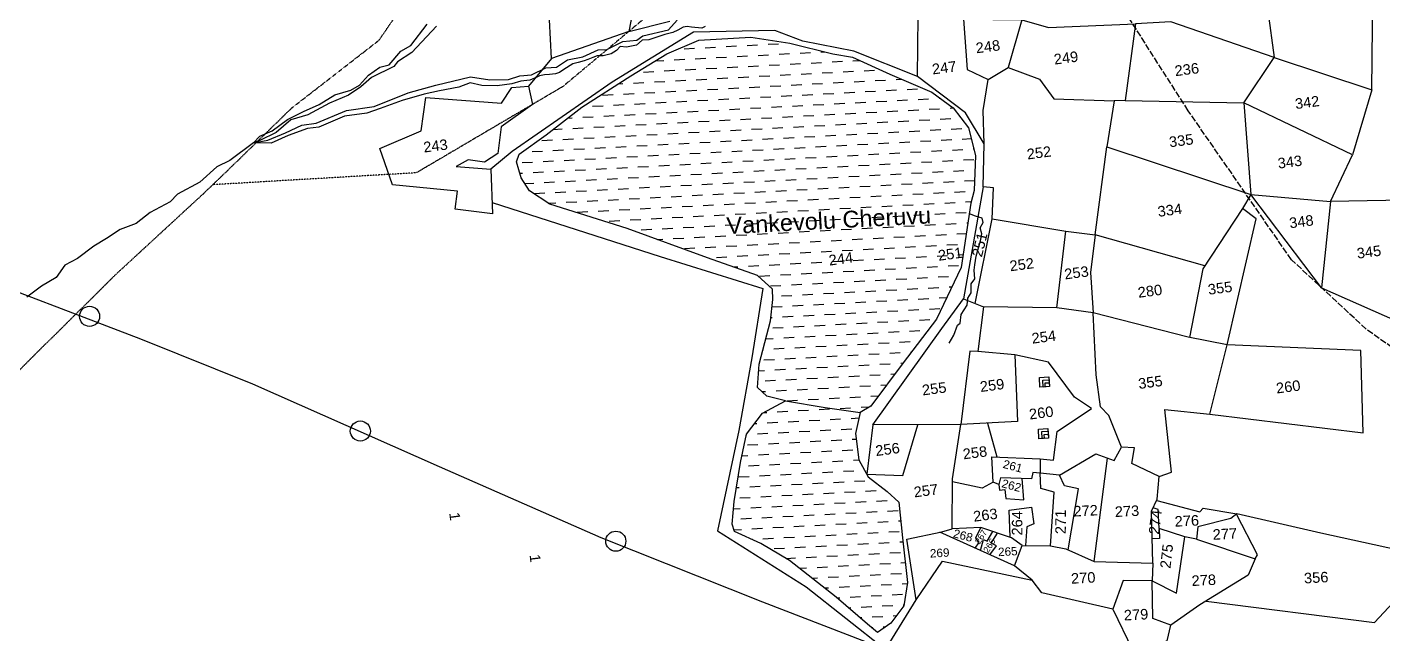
# Model space of a CAD drawing. Header units: inches. Extents: x 325586 to 341753, y 1581072 to 1592491.
# Drawn here: x 333781 to 336316, y 1584570 to 1585704 of the extents above; entities that cross this region are included whole.
import ezdxf

# ---------------------------------------------------------------- set-up
doc = ezdxf.new("R2010")
doc.units = ezdxf.units.IN
doc.header["$MEASUREMENT"] = 0
doc.linetypes.add('ACAD_ISO02W100', pattern=[15, 12, -3])
doc.linetypes.add('ACAD_ISO07W100', pattern=[3, 0, -3])
for name, color, linetype in [('CARTTRACK', 30, 'ACAD_ISO02W100'), ('NALA', 4, 'Continuous'), ('ROUND WELL', 5, 'Continuous'), ('SQUAREWELL', 5, 'Continuous'), ('SURVEY_BND', 7, 'Continuous'), ('TEXT', 7, 'Continuous'), ('WATER_BODY', 4, 'Continuous')]:
    doc.layers.add(name, color=color, linetype=linetype)
doc.layers.add('FOOTPATH', color=150, linetype='ACAD_ISO07W100', lineweight=30)
doc.styles.get("Standard").update_dxf_attribs({"font": 'arial.ttf'})

msp = doc.modelspace()

# ---------------------------------------------------------------- hatches: boundary and pattern name
at = {"layer": 'WATER_BODY'}
h = msp.add_hatch(dxfattribs=at)
h.set_pattern_fill('DASH', color=256, scale=156.991918, angle=3.0672, style=0)
h.set_pattern_definition([(3.0672, (320155.095, 1583786.943), (18.545854, 20.645902), [19.62399, -19.62399])])
h.paths.add_polyline_path([(335512.5, 1585553.5), (335473, 1585582.8), (335394.1, 1585616.2), (335324.6, 1585647.9), (335287.5, 1585654.6), (335207.1, 1585674.1), (335134.6, 1585685.4), (335037.4, 1585679.8), (334977.4, 1585654.6), (334909.9, 1585613.4), (334818.5, 1585554.7), (334751.6, 1585502.8), (334701.6, 1585466.9), (334696.2, 1585452.8), (334704.9, 1585422.4), (334720.9, 1585398.4), (334758.7, 1585373.1), (334903.4, 1585328.1), (335053.7, 1585273.2), (335146.7, 1585240.1), (335175.2, 1585214.3), (335175.9, 1585195), (335171, 1585155), (335150.3, 1585074.3), (335146.9, 1585030.8), (335164.4, 1585014.6), (335199.6, 1585005.7), (335273.2, 1584993.4), (335339.1, 1584983.7), (335358.6, 1584995.8), (335419.4, 1585076.5), (335481.8, 1585158.6), (335527.5, 1585255.3), (335546, 1585375), (335551.8, 1585398.8), (335554.4, 1585464.1), (335541.3, 1585516.3)])
h.paths.add_polyline_path([(335354.1, 1584863.6), (335336.4, 1584895.5), (335330, 1584944.9), (335339.1, 1584983.7), (335273.2, 1584993.4), (335199.6, 1585005.7), (335156.4, 1584982.7), (335126.3, 1584943.5), (335114.9, 1584890.7), (335103.2, 1584817.6), (335099.4, 1584775.4), (335104.2, 1584761.5), (335152.9, 1584739.4), (335206.8, 1584707.4), (335294, 1584638.9), (335352.7, 1584588.2), (335371.5, 1584573), (335396.3, 1584589.9), (335420.7, 1584622.3), (335427.2, 1584666.4), (335418.3, 1584749.9), (335411.1, 1584816.2), (335389.3, 1584836)])
h.paths.add_polyline_path([(335481.5, 1585261.6), (335534.5, 1585268.5), (335530.7, 1585298.1), (335477.7, 1585291.2)], flags=24)
h.paths.add_polyline_path([(335082.2, 1585307.8), (335472.8, 1585328.8), (335470.1, 1585378), (335079.6, 1585357.1)], flags=24)
h.paths.add_polyline_path([(335277.2, 1585253), (335330, 1585259.9), (335326.2, 1585289), (335273.4, 1585282.2)], flags=24)

# ---------------------------------------------------------------- linework, layer by layer
at = {"layer": 'CARTTRACK'}
msp.add_lwpolyline([(337118.9, 1584480.5), (336829.4, 1584717.2), (336707.9, 1584834.9), (336566.7, 1584940.6), (336284.8, 1585139.9), (336145.2, 1585269.6), (335952.2, 1585548.1), (335843.6, 1585718.1), (335634.3, 1585867.5), (335447.9, 1585975.3), (335388.3, 1586007.3), (335274, 1586063.1), (335263.9, 1586074.3), (335298.2, 1586102.3), (335306.9, 1586133), (335370.7, 1586163), (335403.5, 1586183.5), (335413.8, 1586202.6), (335426.4, 1586277.4), (335410.1, 1586344.1), (335406, 1586394.3), (335418.8, 1586460.6), (335424.2, 1586472.7)], dxfattribs=at)
at = {"layer": 'FOOTPATH', "ltscale": 0.01}
for points in [[(331218.9, 1583228.8), (331345.3, 1583304.4), (331593, 1583445.1), (331834.7, 1583598.6), (332020.8, 1583710.1), (332246.1, 1583841.8), (332476.8, 1584011), (332604.5, 1584093.3), (332925.8, 1584325.5), (333164.2, 1584486.7), (333452.9, 1584702.1), (333695, 1584992.2), (333949.3, 1585244), (334111.3, 1585393.3), (334158.6, 1585438.6), (334276.1, 1585553.1), (334439.3, 1585679.8), (334580.2, 1585884.5), (334619.2, 1586008.5), (334746.1, 1586105.9), (334821.7, 1586150.1)], [(335913.7, 1586025.8), (335886.4, 1586010.3), (335826.7, 1585985.9), (335780.3, 1585955.1), (335713, 1585921.3), (335686.5, 1585876.2), (335650.4, 1585856), (335623, 1585848.3), (335520.1, 1585831.9), (335457.8, 1585825.8), (335388.3, 1585818.1), (335344.9, 1585808.7), (335146.6, 1585772.8), (334938.5, 1585723.1), (334782.4, 1585592.8), (334509.2, 1585432), (334128.4, 1585409.7)]]:
    msp.add_lwpolyline(points, dxfattribs=at)
at = {"layer": 'NALA'}
for points in [[(335049, 1585705.7), (335042.6, 1585702.2), (335023.3, 1585704), (335015.7, 1585705.6), (335007.8, 1585704.3), (334997.8, 1585698.8), (334988.5, 1585694.2), (334973.9, 1585690.4), (334943.6, 1585680.6), (334931.6, 1585680), (334920.8, 1585670.6), (334902.3, 1585667), (334890.1, 1585668), (334883.1, 1585660.5), (334873.1, 1585654.3), (334858.4, 1585650.7), (334847, 1585650.8), (334839, 1585647.7), (334829.6, 1585644), (334822.8, 1585641.2), (334811.8, 1585638.3), (334801.5, 1585635.6), (334785, 1585625.2), (334776.9, 1585619.5), (334769.2, 1585617.2), (334758, 1585616), (334748.8, 1585615.1), (334739.4, 1585613.1), (334734.4, 1585610.6), (334721, 1585604.9), (334704.7, 1585603), (334687.5, 1585598.1), (334660.4, 1585594.3), (334631.5, 1585595.4), (334609.7, 1585600.4), (334588.5, 1585591.9), (334552.2, 1585585), (334523.8, 1585579.2), (334482.8, 1585567.2), (334441.2, 1585552.5), (334416.8, 1585543.5), (334375, 1585537.9), (334326.6, 1585517.2), (334305.7, 1585514.9), (334269.2, 1585501.7), (334237.7, 1585487.7), (334204.9, 1585487.9), (334231.5, 1585492.8), (334264.6, 1585506.7), (334294.8, 1585520.8), (334321.5, 1585524.6), (334378.6, 1585548.3), (334430.2, 1585555.8), (334493.9, 1585581.4), (334545.8, 1585595.9), (334610.4, 1585611.2), (334646.7, 1585605.8), (334681.7, 1585606.4), (334702.5, 1585613.5), (334724.1, 1585615.2), (334751.4, 1585628.4), (334771.2, 1585629.2), (334791.8, 1585643.2), (334820.5, 1585648.9), (334849.1, 1585661.7), (334865, 1585662.3), (334895.3, 1585677.5), (334921.3, 1585680.2), (334932.3, 1585688.3), (334980.4, 1585699.5), (334997, 1585717.2)], [(334204.9, 1585487.9), (334216.7, 1585500.5), (334239.8, 1585510.4), (334268.1, 1585531.5), (334297.9, 1585546.7), (334327.6, 1585559.4), (334357, 1585577.7), (334386.5, 1585586.7), (334403.1, 1585596), (334419.4, 1585614.7), (334440.8, 1585629.2), (334458.2, 1585633.6), (334480.3, 1585659.4), (334498.8, 1585669.7), (334529.6, 1585709.7)], [(334546.8, 1585706), (334500.6, 1585657), (334473.8, 1585639.7), (334467, 1585631), (334425.2, 1585610.1), (334405, 1585592.6), (334382.1, 1585577.3), (334347, 1585562.4), (334306.5, 1585540.3), (334274.2, 1585530.9), (334246.8, 1585507.6), (334216.6, 1585492.1), (334204.9, 1585487.9)], [(334204.9, 1585487.9), (334160.5, 1585455.3), (334135.8, 1585442.9), (334104.4, 1585414.5), (334062.3, 1585392.1), (334049.1, 1585377.6), (334011.3, 1585357.5), (333985.4, 1585337.1), (333955.4, 1585326.1), (333929.6, 1585309.4), (333906, 1585295), (333875.3, 1585271.9), (333851.7, 1585259.5), (333835.5, 1585236.3), (333808.2, 1585220.2), (333780.9, 1585199.4)], [(335505.4, 1585113.6), (335513.9, 1585128.3), (335520.8, 1585146.9), (335525.7, 1585150.9), (335527.9, 1585167.4), (335539, 1585184.4), (335540.4, 1585197.6), (335546.2, 1585207.7), (335546.3, 1585224.7), (335553, 1585233.5), (335552.1, 1585249.8), (335553.5, 1585259.7), (335555.8, 1585276), (335564.1, 1585305), (335566.6, 1585318.1), (335563, 1585329), (335568.6, 1585339.3), (335567.1, 1585346.9), (335554.6, 1585350.8), (335543, 1585355.3)]]:
    msp.add_lwpolyline(points, dxfattribs=at)
at = {"layer": 'ROUND WELL'}
for centre in [(333898.2, 1585163.7), (334404.4, 1584949.3), (334882, 1584743.4)]:
    msp.add_circle(centre, 18.8, dxfattribs=at)
at = {"layer": 'SQUAREWELL'}
for points in [[(335673.9, 1585049.4), (335691.7, 1585050.4), (335692.6, 1585032.3), (335674.9, 1585031.3)], [(335680.3, 1585044.5), (335691.9, 1585045.1), (335692.6, 1585032.3), (335681, 1585031.6)], [(335684.6, 1585039.3), (335692.2, 1585039.7), (335692.6, 1585032.3), (335685, 1585031.9)], [(335672.1, 1584953.1), (335689.9, 1584954.1), (335690.9, 1584936), (335673.1, 1584935)], [(335678.5, 1584948.2), (335690.2, 1584948.8), (335690.9, 1584936), (335679.2, 1584935.4)], [(335682.9, 1584943), (335690.5, 1584943.4), (335690.9, 1584936), (335683.3, 1584935.6)]]:
    msp.add_lwpolyline(points, close=True, dxfattribs=at)
at = {"layer": 'SURVEY_BND'}
for points in [[(334917.5, 1585861.3), (334926.5, 1585799.4), (334906.3, 1585696.2), (334982.9, 1585715.7)], [(336295.6, 1585587), (336298.1, 1585824.5), (336089, 1585822.6), (336113, 1585647.3)], [(334906.3, 1585696.2), (334761.8, 1585645.4), (334754.4, 1585790.9), (334926.5, 1585799.4)], [(335570.8, 1585486.4), (335535.9, 1585544.4), (335445.9, 1585612), (335447.3, 1585723.9), (335531.9, 1585719.1), (335538.9, 1585624.9), (335578.5, 1585606.3)], [(335531.9, 1585719.1), (335641.1, 1585717.7), (335615.8, 1585628.9)], [(335641.1, 1585717.7), (335691.2, 1585703.3), (335853.5, 1585710.7), (335834.3, 1585567.4), (335814, 1585566.4)], [(335445.9, 1585612), (335326.9, 1585659.4), (335231.4, 1585677.8), (335179.4, 1585698), (335027.1, 1585695.1), (334875.4, 1585601.5), (334688, 1585471.6), (334648.3, 1585438.6)], [(335834.3, 1585567.4), (336056.2, 1585562.9), (336113, 1585647.3), (335919.6, 1585714), (335853.5, 1585710.7)], [(334761.8, 1585645.4), (334718.9, 1585594), (334726.4, 1585559.9), (334667.6, 1585518.2), (334661.5, 1585468.1), (334636.6, 1585452.1), (334605.7, 1585456), (334583.3, 1585443.5), (334648.3, 1585438.6), (334651.7, 1585355), (334581.4, 1585364.1), (334586.3, 1585397.6), (334464.7, 1585409.6), (334440.8, 1585477.5), (334518.4, 1585510.3), (334527.1, 1585573), (334668.3, 1585562.3), (334687.8, 1585591.2), (334718.9, 1585594)], [(336113, 1585647.3), (336295.6, 1585587), (336259.4, 1585465.7)], [(335568.9, 1585405.9), (335570.8, 1585486.4), (335568.8, 1585548.6), (335578.5, 1585606.3), (335615.8, 1585628.9), (335673.9, 1585607.3), (335700.9, 1585570), (335814, 1585566.4), (335800.2, 1585480.5)], [(336056.2, 1585562.9), (336069.5, 1585391.2)], [(336069.5, 1585391.2), (336218.5, 1585378.3), (336259.4, 1585465.7), (336056.2, 1585562.9)], [(335983.3, 1585258.1), (335778, 1585316.1), (335800.2, 1585480.5), (336069.5, 1585391.2), (336053.8, 1585365.5)], [(337631, 1583960), (337524.9, 1583962.5), (337437.7, 1583959.3), (337318.2, 1583979.2), (337068.8, 1584044.3), (336866.3, 1584095.8), (336525, 1584184), (336181.6, 1584288.1), (335895, 1584380.5), (335727.7, 1584434), (335386.2, 1584541), (335157, 1584629.4), (334854.7, 1584749.8), (334552.5, 1584882.7), (334203.4, 1585036.8), (333993.8, 1585121), (333289.1, 1585390.5)], [(335585.5, 1585346.1), (335588.1, 1585403.7), (335568.9, 1585405.9), (335532.4, 1585196.6)], [(336218.5, 1585378.3), (336201.6, 1585217.2), (336069.5, 1585391.2)], [(334650.8, 1585376.8), (334964.7, 1585275.5), (335157.1, 1585215.5), (335136.1, 1585086.4), (335112.3, 1584950), (335072.3, 1584762.6), (335237.9, 1584658.3), (335386.2, 1584541), (335443.4, 1584633.5), (335425.9, 1584747.1), (335491.3, 1584760.8), (335511, 1584766.4), (335511.7, 1584859.8), (335527.2, 1584961.7), (335362.5, 1584961.1), (335351.4, 1584868.4), (335418.9, 1584865.9), (335446.4, 1584961)], [(336025, 1585110.2), (336079.3, 1585346.1), (336053.8, 1585365.5), (335979.6, 1585252.5), (335954.6, 1585124.2)], [(336201.6, 1585217.2), (336366.6, 1585144.3), (336390.2, 1585381.3), (336218.5, 1585378.3)], [(335554.1, 1585187.6), (335585.5, 1585346.1), (335723.5, 1585322.9)], [(335706.7, 1585179.7), (335723.5, 1585322.9), (335778, 1585316.1), (335769.8, 1585245.8), (335774.7, 1585170.2)], [(335362.5, 1584961.1), (335491.5, 1585140.8), (335532.4, 1585196.6), (335569.4, 1585181.2), (335558.7, 1585098), (335543.8, 1585098.8), (335527.2, 1584961.7)], [(335711.6, 1584866.7), (335779.8, 1584906.8), (335813.8, 1584894.3), (335827.8, 1584919), (335803.6, 1584978.4), (335788, 1584994.8), (335779.9, 1585054.3), (335774.7, 1585170.2), (335706.7, 1585179.7), (335569.4, 1585181.2)], [(335897.9, 1584864.5), (335920.9, 1584872.7), (335908.6, 1584989.6), (335992.7, 1584980.6), (336025, 1585110.2), (335951.9, 1585124.7), (335774.7, 1585170.2)], [(335992.7, 1584980.6), (336279.4, 1584945.7), (336274.9, 1585099.7), (336025, 1585110.2)], [(335675.4, 1584897.2), (335700.4, 1584894.8), (335707.3, 1584948.5), (335771.2, 1584991.3), (335739.5, 1585012.8), (335691, 1585077.8), (335627.8, 1585091.5), (335633, 1584967), (335527.2, 1584961.7)], [(335627.8, 1585091.5), (335558.7, 1585098)], [(335577.2, 1584964.2), (335594.6, 1584900.8)], [(335886.3, 1584702.1), (335883.5, 1584799.4), (335894.4, 1584821.8), (335897.9, 1584864.5), (335847, 1584888.5), (335852.1, 1584917.6), (335827.8, 1584919)], [(335587.3, 1584853.9), (335584.8, 1584901.3), (335675.4, 1584897.2), (335675.3, 1584870.5)], [(335776.6, 1584705.7), (335801.2, 1584898.9)], [(335694.5, 1584734.7), (335701.4, 1584834.9), (335676.8, 1584841.8), (335675.3, 1584870.5), (335661.9, 1584871.6), (335659.5, 1584860), (335601.4, 1584861.7), (335598, 1584849.6), (335587.3, 1584853.9), (335567.1, 1584842.4), (335511.6, 1584854.3)], [(335598, 1584849.6), (335599.3, 1584838.5), (335609.6, 1584840.2), (335611.3, 1584823.2), (335644.9, 1584820.9), (335641.8, 1584860.5)], [(335727.5, 1584727.5), (335747.1, 1584841.3), (335721, 1584847), (335711.6, 1584866.7), (335675.3, 1584870.5)], [(335619.1, 1584750.8), (335617.6, 1584801.5), (335659.4, 1584807), (335663.6, 1584776.1), (335650.5, 1584770.2), (335647.8, 1584735.5)], [(335897.8, 1584766.9), (335896.3, 1584802.5), (335886.5, 1584805.5)], [(335893.3, 1584819.6), (335974, 1584798.1), (335980.4, 1584805), (336043.1, 1584794.5), (336031.9, 1584785.6), (335970, 1584770.2), (335967.5, 1584747.5), (335945.6, 1584751.6)], [(335967.5, 1584747.5), (336077.2, 1584710.6), (336081.9, 1584718.1), (336042.2, 1584793.8)], [(335985.7, 1584631.3), (336300.8, 1584591.3), (336379.6, 1584676.1), (336393.6, 1584669.4), (336425, 1584708.9), (336200.2, 1584758.4), (336043.1, 1584794.5)], [(335443.4, 1584633.5), (335492.7, 1584705.8), (335660.4, 1584670.3), (335627.5, 1584697.3), (335487.9, 1584760.1)], [(335627.5, 1584697.3), (335642, 1584735.6), (335621.9, 1584749.8), (335564.5, 1584769.2), (335511, 1584766.4)], [(335553.8, 1584730.4), (335560.5, 1584740.6), (335555, 1584749.8), (335564.5, 1584769.2)], [(335563.8, 1584725.9), (335569.7, 1584746.6), (335576.6, 1584743.6), (335586.8, 1584761.7)], [(335581.1, 1584718.1), (335593.6, 1584734.6), (335583.9, 1584739.9), (335595.6, 1584758.7)], [(335884.6, 1584669.4), (335930.2, 1584646.5), (335945.6, 1584751.6), (335897.8, 1584766.9), (335898.8, 1584748.2), (335885, 1584747.9)], [(335642, 1584735.6), (335694.5, 1584734.7), (335723.3, 1584729.4), (335776.6, 1584705.7), (335886.3, 1584702.1), (335884.6, 1584669.4), (335830.7, 1584670.2), (335811.6, 1584616.4), (335678.8, 1584646.8), (335660.4, 1584670.3)], [(336077.2, 1584710.6), (336064.1, 1584679.6), (335974, 1584624.2), (335919.6, 1584586.5)], [(335811.6, 1584616.4), (335847.8, 1584540.2), (335912.7, 1584557.1), (335919.6, 1584586.5), (335886.3, 1584598.6), (335884.6, 1584669.4)]]:
    msp.add_lwpolyline(points, dxfattribs=at)
at = {"layer": 'WATER_BODY'}
for points in [[(335199.6, 1585005.7), (335164.4, 1585014.6), (335146.9, 1585030.8), (335150.3, 1585074.3), (335171, 1585155), (335175.9, 1585195), (335175.2, 1585214.3), (335146.7, 1585240.1), (335053.7, 1585273.2), (334903.4, 1585328.1), (334758.7, 1585373.1), (334720.9, 1585398.4), (334704.9, 1585422.4), (334696.2, 1585452.8), (334701.6, 1585466.9), (334751.6, 1585502.8), (334818.5, 1585554.7), (334909.9, 1585613.4), (334977.4, 1585654.6), (335037.4, 1585679.8), (335134.6, 1585685.4), (335207.1, 1585674.1), (335287.5, 1585654.6), (335324.6, 1585647.9), (335394.1, 1585616.2), (335473, 1585582.8), (335512.5, 1585553.5), (335541.3, 1585516.3), (335554.4, 1585464.1), (335551.8, 1585398.8), (335546, 1585375), (335527.5, 1585255.3), (335481.8, 1585158.6), (335419.4, 1585076.5), (335358.6, 1584995.8), (335339.1, 1584983.7)], [(335371.5, 1584573), (335352.7, 1584588.2), (335294, 1584638.9), (335206.8, 1584707.4), (335152.9, 1584739.4), (335104.2, 1584761.5), (335099.4, 1584775.4), (335103.2, 1584817.6), (335114.9, 1584890.7), (335126.3, 1584943.5), (335156.4, 1584982.7), (335199.6, 1585005.7), (335273.2, 1584993.4), (335339.1, 1584983.7), (335330, 1584944.9), (335336.4, 1584895.5), (335354.1, 1584863.6), (335389.3, 1584836), (335411.1, 1584816.2), (335418.3, 1584749.9), (335427.2, 1584666.4), (335420.7, 1584622.3), (335396.3, 1584589.9), (335371.5, 1584573)]]:
    msp.add_lwpolyline(points, dxfattribs=at)

# ---------------------------------------------------------------- texts
at = {"layer": 'TEXT'}
for s, height, rotation, p in [('248', 19.62, 7.4043, (335556.3, 1585655.3)), ('247', 19.62, 7.4043, (335474.6, 1585615.8)), ('249', 19.62, 7.4043, (335702.3, 1585634.2)), ('236', 19.62, 7.4043, (335928.2, 1585612.5)), ('342', 19.62, 7.4043, (336153.3, 1585551)), ('243', 19.62, 7.4043, (334523.5, 1585469.8)), ('335', 19.62, 7.4043, (335917.7, 1585479.6)), ('252', 19.62, 7.4043, (335651.8, 1585456.8)), ('343', 19.62, 7.4043, (336120.9, 1585439.7)), ('Vankevolu Cheruvu', 31.398, 3.0672, (335089.9, 1585317.2)), ('334', 19.62, 7.4043, (335896.4, 1585349.6)), ('348', 19.62, 7.4043, (336142.4, 1585328.2)), ('251', 19.62, 76.2774, (335566.4, 1585273.2)), ('251', 19.62, 7.4043, (335485.8, 1585267.5)), ('345', 19.62, 7.4043, (336268.7, 1585271.4)), ('244', 19.62, 7.4043, (335281.4, 1585258.5)), ('252', 19.62, 7.4043, (335619.6, 1585247.9)), ('253', 19.62, 7.4043, (335721.9, 1585232.6)), ('280', 19.62, 7.4043, (335859.3, 1585198.3)), ('355', 19.62, 7.4043, (335990.4, 1585203.9)), ('254', 19.62, 7.4043, (335660.8, 1585112.5)), ('255', 19.62, 7.4043, (335455.9, 1585015.8)), ('259', 19.62, 7.4043, (335564.1, 1585022.2)), ('355', 19.62, 7.4043, (335860.1, 1585027.9)), ('260', 19.62, 7.4043, (336117.8, 1585019.4)), ('260', 19.62, 7.4043, (335656, 1584970.7)), ('256', 19.62, 7.4043, (335368.6, 1584902.5)), ('258', 19.62, 7.4043, (335532.1, 1584896.3)), ('261', 15.7, 345.1173, (335604.5, 1584880.8)), ('262', 15.7, 345.1173, (335602.1, 1584844.6)), ('257', 19.62, 7.4043, (335440.4, 1584825.2)), ('263', 19.62, 7.4043, (335551.6, 1584779.7)), ('272', 19.62, 3.0672, (335738.1, 1584789.4)), ('273', 19.62, 3.0672, (335815.5, 1584788.5)), ('1', 19.6, 277.4043, (334570.5, 1584796)), ('264', 19.62, 89.8837, (335642.1, 1584754)), ('271', 19.62, 89.8837, (335723.4, 1584756.6)), ('274', 19.62, 83.383, (335897.6, 1584755.2)), ('276', 19.62, 3.0672, (335927.3, 1584770.4)), ('268', 15.7, 345.1173, (335511.6, 1584751.2)), ('267', 11.77, 57.6104, (335562.4, 1584736.8)), ('277', 19.62, 3.0672, (335998.5, 1584745.9)), ('269', 15.7, 3.0672, (335469.7, 1584712.7)), ('266', 11.77, 57.6104, (335578.1, 1584720.5)), ('265', 15.7, 3.0672, (335597.1, 1584715.3)), ('275', 19.62, 83.383, (335918.9, 1584691.5)), ('1', 19.6, 276.8472, (334720.7, 1584717.9)), ('270', 19.62, 3.0672, (335733.6, 1584663.8)), ('278', 19.62, 3.0672, (335959, 1584659.5)), ('356', 19.62, 3.0672, (336169.2, 1584664.4)), ('279', 19.62, 3.0672, (335832.4, 1584595.1))]:
    msp.add_text(s, height=height, rotation=rotation, dxfattribs=at).set_placement(p)

doc.saveas('drawing.dxf')
